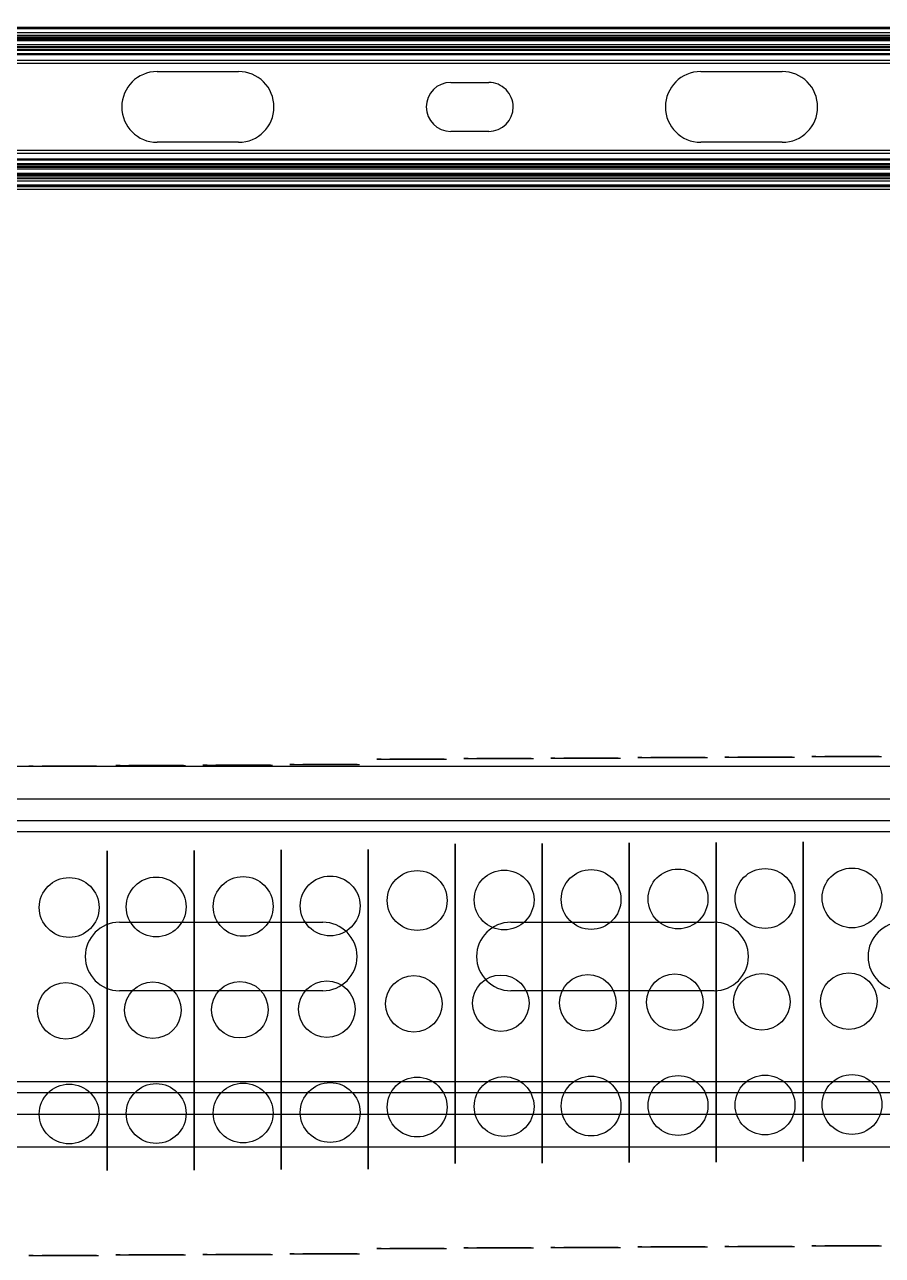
# Model space of a CAD drawing. Header units: inches. Extents: x 17 to 3130, y 15 to 659.
# Drawn here: x 1706.3 to 1785.2, y 525.3 to 638.5 of the extents above; entities that cross this region are included whole.
import ezdxf

# ---------------------------------------------------------------- set-up
doc = ezdxf.new("R2010")
doc.units = ezdxf.units.IN
doc.header["$MEASUREMENT"] = 0
doc.layers.add('MAIN-1', color=7, linetype='Continuous')
doc.layers.add('MAIN-2', color=7, linetype='Continuous')

msp = doc.modelspace()

# ---------------------------------------------------------------- linework, layer by layer
msp.add_line((1642.46998, 638.22272), (2272.46993, 638.48007))
at = {"color": 85, "true_color": 0x58ba48, "extrusion": (2.22045e-16, 1, -6.12303e-17)}
for p, q in [((1738.71572, 570.92477, 32.50968), (1745.11572, 570.92477, 32.50968)), ((1738.71572, 570.92477, 23.22985), (1745.11572, 570.92477, 23.22985)), ((1738.71572, 570.92477, 14.40968), (1745.11572, 570.92477, 14.40968)), ((1738.71572, 570.92477, 14.40968), (1738.71572, 570.92477, 32.50968)), ((1739.09572, 570.92477, 17.47798), (1738.71572, 570.92477, 17.30079)), ((1738.71572, 570.92477, 23.21466), (1739.91572, 570.92477, 23.10968)), ((1739.09572, 570.92477, 17.47798), (1745.05239, 570.92477, 17.47798)), ((1739.91572, 570.92477, 17.47798), (1739.91572, 570.92477, 23.10968)), ((1742.71572, 570.92477, 23.10968), (1739.91572, 570.92477, 23.10968)), ((1743.6985, 570.92477, 23.07572), (1743.50635, 570.92477, 23.07839)), ((1743.89253, 570.92477, 23.0747), (1743.6985, 570.92477, 23.07572)), ((1744.08707, 570.92477, 23.07533), (1743.89253, 570.92477, 23.0747)), ((1744.91572, 570.92477, 17.47798), (1744.91572, 570.92477, 23.10968)), ((1744.91572, 570.92477, 23.10968), (1745.11572, 570.92477, 23.21466)), ((1745.05239, 570.92477, 17.47798), (1745.11572, 570.92477, 17.30079)), ((1745.11572, 570.92477, 14.40968), (1745.11572, 570.92477, 32.50968)), ((1746.71572, 570.97161, 33.44935), (1753.11572, 570.97161, 33.44935)), ((1746.71572, 570.97161, 24.16952), (1753.11572, 570.97161, 24.16952)), ((1746.71572, 570.97161, 15.34935), (1753.11572, 570.97161, 15.34935)), ((1746.71572, 570.97161, 15.34935), (1746.71572, 570.97161, 33.44935)), ((1747.09572, 570.97161, 18.41766), (1746.71572, 570.97161, 18.24046)), ((1746.71572, 570.97161, 24.15434), (1747.91572, 570.97161, 24.04935)), ((1747.09572, 570.97161, 18.41766), (1753.05239, 570.97161, 18.41766)), ((1747.91572, 570.97161, 18.41766), (1747.91572, 570.97161, 24.04935)), ((1750.71572, 570.97161, 24.04935), (1747.91572, 570.97161, 24.04935)), ((1751.6985, 570.97161, 24.01539), (1751.50635, 570.97161, 24.01806)), ((1751.89253, 570.97161, 24.01437), (1751.6985, 570.97161, 24.01539)), ((1752.08707, 570.97161, 24.015), (1751.89253, 570.97161, 24.01437)), ((1752.91572, 570.97161, 18.41766), (1752.91572, 570.97161, 24.04935)), ((1752.91572, 570.97161, 24.04935), (1753.11572, 570.97161, 24.15434)), ((1753.05239, 570.97161, 18.41766), (1753.11572, 570.97161, 18.24046)), ((1753.11572, 570.97161, 15.34935), (1753.11572, 570.97161, 33.44935)), ((1754.71572, 571.01846, 34.38903), (1761.11572, 571.01846, 34.38903)), ((1754.71572, 571.01846, 25.10919), (1761.11572, 571.01846, 25.10919)), ((1754.71572, 571.01846, 16.28903), (1761.11572, 571.01846, 16.28903)), ((1754.71572, 571.01846, 16.28903), (1754.71572, 571.01846, 34.38903)), ((1755.09572, 571.01846, 19.35733), (1754.71572, 571.01846, 19.18013)), ((1754.71572, 571.01846, 25.09401), (1755.91572, 571.01846, 24.98903)), ((1755.09572, 571.01846, 19.35733), (1761.05239, 571.01846, 19.35733)), ((1755.91572, 571.01846, 19.35733), (1755.91572, 571.01846, 24.98903)), ((1758.71572, 571.01846, 24.98903), (1755.91572, 571.01846, 24.98903)), ((1759.6985, 571.01846, 24.95507), (1759.50635, 571.01846, 24.95774)), ((1759.89253, 571.01846, 24.95404), (1759.6985, 571.01846, 24.95507)), ((1760.08707, 571.01846, 24.95467), (1759.89253, 571.01846, 24.95404)), ((1760.91572, 571.01846, 19.35733), (1760.91572, 571.01846, 24.98903)), ((1760.91572, 571.01846, 24.98903), (1761.11572, 571.01846, 25.09401)), ((1761.05239, 571.01846, 19.35733), (1761.11572, 571.01846, 19.18013)), ((1761.11572, 571.01846, 16.28903), (1761.11572, 571.01846, 34.38903)), ((1762.71572, 571.0653, 35.3287), (1769.11572, 571.0653, 35.3287)), ((1762.71572, 571.0653, 26.04887), (1769.11572, 571.0653, 26.04887)), ((1762.71572, 571.0653, 17.2287), (1769.11572, 571.0653, 17.2287)), ((1762.71572, 571.0653, 17.2287), (1762.71572, 571.0653, 35.3287)), ((1763.09572, 571.0653, 20.297), (1762.71572, 571.0653, 20.11981)), ((1762.71572, 571.0653, 26.03369), (1763.91572, 571.0653, 25.9287)), ((1763.09572, 571.0653, 20.297), (1769.05239, 571.0653, 20.297)), ((1763.91572, 571.0653, 20.297), (1763.91572, 571.0653, 25.9287)), ((1766.71572, 571.0653, 25.9287), (1763.91572, 571.0653, 25.9287)), ((1767.6985, 571.0653, 25.89474), (1767.50635, 571.0653, 25.89741)), ((1767.89253, 571.0653, 25.89372), (1767.6985, 571.0653, 25.89474)), ((1768.08707, 571.0653, 25.89435), (1767.89253, 571.0653, 25.89372)), ((1768.91572, 571.0653, 20.297), (1768.91572, 571.0653, 25.9287)), ((1768.91572, 571.0653, 25.9287), (1769.11572, 571.0653, 26.03369)), ((1769.05239, 571.0653, 20.297), (1769.11572, 571.0653, 20.11981)), ((1769.11572, 571.0653, 17.2287), (1769.11572, 571.0653, 35.3287)), ((1770.71572, 571.11215, 36.26837), (1777.11572, 571.11215, 36.26837)), ((1770.71572, 571.11215, 26.98854), (1777.11572, 571.11215, 26.98854)), ((1770.71572, 571.11215, 18.16837), (1777.11572, 571.11215, 18.16837)), ((1770.71572, 571.11215, 18.16837), (1770.71572, 571.11215, 36.26837)), ((1771.09572, 571.11215, 21.23668), (1770.71572, 571.11215, 21.05948)), ((1770.71572, 571.11215, 26.97336), (1771.91572, 571.11215, 26.86837)), ((1771.09572, 571.11215, 21.23668), (1777.05239, 571.11215, 21.23668)), ((1771.91572, 571.11215, 21.23668), (1771.91572, 571.11215, 26.86837)), ((1774.71572, 571.11215, 26.86837), (1771.91572, 571.11215, 26.86837)), ((1775.6985, 571.11215, 26.83441), (1775.50635, 571.11215, 26.83708)), ((1775.89253, 571.11215, 26.83339), (1775.6985, 571.11215, 26.83441)), ((1776.08707, 571.11215, 26.83402), (1775.89253, 571.11215, 26.83339)), ((1776.91572, 571.11215, 21.23668), (1776.91572, 571.11215, 26.86837)), ((1776.91572, 571.11215, 26.86837), (1777.11572, 571.11215, 26.97336)), ((1777.05239, 571.11215, 21.23668), (1777.11572, 571.11215, 21.05948)), ((1777.11572, 571.11215, 18.16837), (1777.11572, 571.11215, 36.26837))]:
    msp.add_line(p, q, dxfattribs=at)
at = {"color": 150, "extrusion": (2.22045e-16, 1, -6.12303e-17)}
for p, q in [((1778.71572, 571.159, 37.20805), (1785.11572, 571.159, 37.20805)), ((1778.71572, 571.159, 27.92821), (1785.11572, 571.159, 27.92821)), ((1778.71572, 571.159, 19.10805), (1785.11572, 571.159, 19.10805)), ((1778.71572, 571.159, 19.10805), (1778.71572, 571.159, 37.20805)), ((1779.09572, 571.159, 22.17635), (1778.71572, 571.159, 21.99915)), ((1778.71572, 571.159, 27.91303), (1779.91572, 571.159, 27.80805)), ((1779.09572, 571.159, 22.17635), (1785.05239, 571.159, 22.17635)), ((1779.91572, 571.159, 22.17635), (1779.91572, 571.159, 27.80805)), ((1782.71572, 571.159, 27.80805), (1779.91572, 571.159, 27.80805)), ((1783.6985, 571.159, 27.77409), (1783.50635, 571.159, 27.77676)), ((1783.89253, 571.159, 27.77307), (1783.6985, 571.159, 27.77409)), ((1784.08707, 571.159, 27.7737), (1783.89253, 571.159, 27.77307)), ((1784.91572, 571.159, 22.17635), (1784.91572, 571.159, 27.80805)), ((1784.91572, 571.159, 27.80805), (1785.11572, 571.159, 27.91303)), ((1785.05239, 571.159, 22.17635), (1785.11572, 571.159, 21.99915)), ((1785.11572, 571.159, 19.10805), (1785.11572, 571.159, 37.20805))]:
    msp.add_line(p, q, dxfattribs=at)
at = {"color": 7, "linetype": 'Continuous', "lineweight": 25}
for p, q in [((1668.608, 570.27311), (1880.93963, 570.27311)), ((1668.62856, 567.27311), (1880.93106, 567.27311)), ((1668.64227, 565.27311), (1880.92534, 565.27311)), ((1668.64913, 564.27311), (1880.92248, 564.27311)), ((1715.03962, 555.92311), (1733.73962, 555.92311)), ((1751.03962, 555.92311), (1769.73962, 555.92311)), ((1733.73962, 549.62311), (1715.03962, 549.62311)), ((1769.73962, 549.62311), (1751.03962, 549.62311)), ((1668.80679, 541.27311), (1880.85676, 541.27311)), ((1668.81364, 540.27311), (1880.8539, 540.27311)), ((1668.82735, 538.27311), (1880.84818, 538.27311)), ((1668.84791, 535.27311), (1880.83961, 535.27311))]:
    msp.add_line(p, q, dxfattribs=at)
at = {"color": 32, "true_color": 0xcd6928, "extrusion": (2.22045e-16, 1, -6.12303e-17)}
for p, q in [((1706.71572, 570.28423, 28.53967), (1713.11572, 570.28423, 28.53967)), ((1706.71572, 570.28423, 19.25984), (1713.11572, 570.28423, 19.25984)), ((1706.71572, 570.28423, 10.43967), (1713.11572, 570.28423, 10.43967)), ((1706.71572, 570.28423, 10.43967), (1706.71572, 570.28423, 28.53967)), ((1707.09572, 570.28423, 13.50798), (1706.71572, 570.28423, 13.33078)), ((1706.71572, 570.28423, 19.24466), (1707.91572, 570.28423, 19.13967)), ((1707.09572, 570.28423, 13.50798), (1713.05239, 570.28423, 13.50798)), ((1707.91572, 570.28423, 13.50798), (1707.91572, 570.28423, 19.13967)), ((1710.71572, 570.28423, 19.13967), (1707.91572, 570.28423, 19.13967)), ((1711.6985, 570.28423, 19.10571), (1711.50635, 570.28423, 19.10838)), ((1711.89253, 570.28423, 19.10469), (1711.6985, 570.28423, 19.10571)), ((1712.08707, 570.28423, 19.10532), (1711.89253, 570.28423, 19.10469)), ((1712.91572, 570.28423, 13.50798), (1712.91572, 570.28423, 19.13967)), ((1712.91572, 570.28423, 19.13967), (1713.11572, 570.28423, 19.24466)), ((1713.05239, 570.28423, 13.50798), (1713.11572, 570.28423, 13.33078)), ((1713.11572, 570.28423, 10.43967), (1713.11572, 570.28423, 28.53967)), ((1714.71572, 570.33107, 29.47935), (1721.11572, 570.33107, 29.47935)), ((1714.71572, 570.33107, 20.19951), (1721.11572, 570.33107, 20.19951)), ((1714.71572, 570.33107, 11.37935), (1721.11572, 570.33107, 11.37935)), ((1714.71572, 570.33107, 11.37935), (1714.71572, 570.33107, 29.47935)), ((1715.09572, 570.33107, 14.44765), (1714.71572, 570.33107, 14.27046)), ((1714.71572, 570.33107, 20.18433), (1715.91572, 570.33107, 20.07935)), ((1715.09572, 570.33107, 14.44765), (1721.05239, 570.33107, 14.44765)), ((1715.91572, 570.33107, 14.44765), (1715.91572, 570.33107, 20.07935)), ((1718.71572, 570.33107, 20.07935), (1715.91572, 570.33107, 20.07935)), ((1719.6985, 570.33107, 20.04539), (1719.50635, 570.33107, 20.04806)), ((1719.89253, 570.33107, 20.04437), (1719.6985, 570.33107, 20.04539)), ((1720.08707, 570.33107, 20.045), (1719.89253, 570.33107, 20.04437)), ((1720.91572, 570.33107, 14.44765), (1720.91572, 570.33107, 20.07935)), ((1720.91572, 570.33107, 20.07935), (1721.11572, 570.33107, 20.18433)), ((1721.05239, 570.33107, 14.44765), (1721.11572, 570.33107, 14.27046)), ((1721.11572, 570.33107, 11.37935), (1721.11572, 570.33107, 29.47935)), ((1722.71572, 570.37792, 30.41902), (1729.11572, 570.37792, 30.41902)), ((1722.71572, 570.37792, 21.13919), (1729.11572, 570.37792, 21.13919)), ((1722.71572, 570.37792, 12.31902), (1729.11572, 570.37792, 12.31902)), ((1722.71572, 570.37792, 12.31902), (1722.71572, 570.37792, 30.41902)), ((1723.09572, 570.37792, 15.38733), (1722.71572, 570.37792, 15.21013)), ((1722.71572, 570.37792, 21.12401), (1723.91572, 570.37792, 21.01902)), ((1723.09572, 570.37792, 15.38733), (1729.05239, 570.37792, 15.38733)), ((1723.91572, 570.37792, 15.38733), (1723.91572, 570.37792, 21.01902)), ((1726.71572, 570.37792, 21.01902), (1723.91572, 570.37792, 21.01902)), ((1727.6985, 570.37792, 20.98506), (1727.50635, 570.37792, 20.98773)), ((1727.89253, 570.37792, 20.98404), (1727.6985, 570.37792, 20.98506)), ((1728.08707, 570.37792, 20.98467), (1727.89253, 570.37792, 20.98404)), ((1728.91572, 570.37792, 15.38733), (1728.91572, 570.37792, 21.01902)), ((1728.91572, 570.37792, 21.01902), (1729.11572, 570.37792, 21.12401)), ((1729.05239, 570.37792, 15.38733), (1729.11572, 570.37792, 15.21013)), ((1729.11572, 570.37792, 12.31902), (1729.11572, 570.37792, 30.41902)), ((1730.71572, 570.42477, 31.3587), (1737.11572, 570.42477, 31.3587)), ((1730.71572, 570.42477, 22.07886), (1737.11572, 570.42477, 22.07886)), ((1730.71572, 570.42477, 13.2587), (1737.11572, 570.42477, 13.2587)), ((1730.71572, 570.42477, 13.2587), (1730.71572, 570.42477, 31.3587)), ((1731.09572, 570.42477, 16.327), (1730.71572, 570.42477, 16.1498)), ((1730.71572, 570.42477, 22.06368), (1731.91572, 570.42477, 21.9587)), ((1731.09572, 570.42477, 16.327), (1737.05239, 570.42477, 16.327)), ((1731.91572, 570.42477, 16.327), (1731.91572, 570.42477, 21.9587)), ((1734.71572, 570.42477, 21.9587), (1731.91572, 570.42477, 21.9587)), ((1735.6985, 570.42477, 21.92474), (1735.50635, 570.42477, 21.9274)), ((1735.89253, 570.42477, 21.92371), (1735.6985, 570.42477, 21.92474)), ((1736.08707, 570.42477, 21.92434), (1735.89253, 570.42477, 21.92371)), ((1736.91572, 570.42477, 16.327), (1736.91572, 570.42477, 21.9587)), ((1736.91572, 570.42477, 21.9587), (1737.11572, 570.42477, 22.06368)), ((1737.05239, 570.42477, 16.327), (1737.11572, 570.42477, 16.1498)), ((1737.11572, 570.42477, 13.2587), (1737.11572, 570.42477, 31.3587))]:
    msp.add_line(p, q, dxfattribs=at)
at = {"color": 32, "true_color": 0xcd6928, "extrusion": (2.22045e-16, -1, 6.12303e-17)}
for p, q in [((1706.71572, 525.28423, 28.53967), (1713.11572, 525.28423, 28.53967)), ((1706.71572, 525.28423, 19.25984), (1713.11572, 525.28423, 19.25984)), ((1706.71572, 525.28423, 10.43967), (1713.11572, 525.28423, 10.43967)), ((1706.71572, 525.28423, 10.43967), (1706.71572, 525.28423, 28.53967)), ((1707.09572, 525.28423, 13.50798), (1706.71572, 525.28423, 13.33078)), ((1706.71572, 525.28423, 19.24466), (1707.91572, 525.28423, 19.13967)), ((1707.09572, 525.28423, 13.50798), (1713.05239, 525.28423, 13.50798)), ((1707.91572, 525.28423, 13.50798), (1707.91572, 525.28423, 19.13967)), ((1710.71572, 525.28423, 19.13967), (1707.91572, 525.28423, 19.13967)), ((1711.6985, 525.28423, 19.10571), (1711.50635, 525.28423, 19.10838)), ((1711.89253, 525.28423, 19.10469), (1711.6985, 525.28423, 19.10571)), ((1712.08707, 525.28423, 19.10532), (1711.89253, 525.28423, 19.10469)), ((1712.91572, 525.28423, 13.50798), (1712.91572, 525.28423, 19.13967)), ((1712.91572, 525.28423, 19.13967), (1713.11572, 525.28423, 19.24466)), ((1713.05239, 525.28423, 13.50798), (1713.11572, 525.28423, 13.33078)), ((1713.11572, 525.28423, 10.43967), (1713.11572, 525.28423, 28.53967)), ((1714.71572, 525.33107, 29.47935), (1721.11572, 525.33107, 29.47935)), ((1714.71572, 525.33107, 20.19951), (1721.11572, 525.33107, 20.19951)), ((1714.71572, 525.33107, 11.37935), (1721.11572, 525.33107, 11.37935)), ((1714.71572, 525.33107, 11.37935), (1714.71572, 525.33107, 29.47935)), ((1715.09572, 525.33107, 14.44765), (1714.71572, 525.33107, 14.27046)), ((1714.71572, 525.33107, 20.18433), (1715.91572, 525.33107, 20.07935)), ((1715.09572, 525.33107, 14.44765), (1721.05239, 525.33107, 14.44765)), ((1715.91572, 525.33107, 14.44765), (1715.91572, 525.33107, 20.07935)), ((1718.71572, 525.33107, 20.07935), (1715.91572, 525.33107, 20.07935)), ((1719.6985, 525.33107, 20.04539), (1719.50635, 525.33107, 20.04806)), ((1719.89253, 525.33107, 20.04437), (1719.6985, 525.33107, 20.04539)), ((1720.08707, 525.33107, 20.045), (1719.89253, 525.33107, 20.04437)), ((1720.91572, 525.33107, 14.44765), (1720.91572, 525.33107, 20.07935)), ((1720.91572, 525.33107, 20.07935), (1721.11572, 525.33107, 20.18433)), ((1721.05239, 525.33107, 14.44765), (1721.11572, 525.33107, 14.27046)), ((1721.11572, 525.33107, 11.37935), (1721.11572, 525.33107, 29.47935)), ((1722.71572, 525.37792, 30.41902), (1729.11572, 525.37792, 30.41902)), ((1722.71572, 525.37792, 21.13919), (1729.11572, 525.37792, 21.13919)), ((1722.71572, 525.37792, 12.31902), (1729.11572, 525.37792, 12.31902)), ((1722.71572, 525.37792, 12.31902), (1722.71572, 525.37792, 30.41902)), ((1723.09572, 525.37792, 15.38733), (1722.71572, 525.37792, 15.21013)), ((1722.71572, 525.37792, 21.12401), (1723.91572, 525.37792, 21.01902)), ((1723.09572, 525.37792, 15.38733), (1729.05239, 525.37792, 15.38733)), ((1723.91572, 525.37792, 15.38733), (1723.91572, 525.37792, 21.01902)), ((1726.71572, 525.37792, 21.01902), (1723.91572, 525.37792, 21.01902)), ((1727.6985, 525.37792, 20.98506), (1727.50635, 525.37792, 20.98773)), ((1727.89253, 525.37792, 20.98404), (1727.6985, 525.37792, 20.98506)), ((1728.08707, 525.37792, 20.98467), (1727.89253, 525.37792, 20.98404)), ((1728.91572, 525.37792, 15.38733), (1728.91572, 525.37792, 21.01902)), ((1728.91572, 525.37792, 21.01902), (1729.11572, 525.37792, 21.12401)), ((1729.05239, 525.37792, 15.38733), (1729.11572, 525.37792, 15.21013)), ((1729.11572, 525.37792, 12.31902), (1729.11572, 525.37792, 30.41902)), ((1730.71572, 525.42477, 31.3587), (1737.11572, 525.42477, 31.3587)), ((1730.71572, 525.42477, 22.07886), (1737.11572, 525.42477, 22.07886)), ((1730.71572, 525.42477, 13.2587), (1737.11572, 525.42477, 13.2587)), ((1730.71572, 525.42477, 13.2587), (1730.71572, 525.42477, 31.3587)), ((1731.09572, 525.42477, 16.327), (1730.71572, 525.42477, 16.1498)), ((1730.71572, 525.42477, 22.06368), (1731.91572, 525.42477, 21.9587)), ((1731.09572, 525.42477, 16.327), (1737.05239, 525.42477, 16.327)), ((1731.91572, 525.42477, 16.327), (1731.91572, 525.42477, 21.9587)), ((1734.71572, 525.42477, 21.9587), (1731.91572, 525.42477, 21.9587)), ((1735.6985, 525.42477, 21.92474), (1735.50635, 525.42477, 21.9274)), ((1735.89253, 525.42477, 21.92371), (1735.6985, 525.42477, 21.92474)), ((1736.08707, 525.42477, 21.92434), (1735.89253, 525.42477, 21.92371)), ((1736.91572, 525.42477, 16.327), (1736.91572, 525.42477, 21.9587)), ((1736.91572, 525.42477, 21.9587), (1737.11572, 525.42477, 22.06368)), ((1737.05239, 525.42477, 16.327), (1737.11572, 525.42477, 16.1498)), ((1737.11572, 525.42477, 13.2587), (1737.11572, 525.42477, 31.3587))]:
    msp.add_line(p, q, dxfattribs=at)
at = {"color": 85, "true_color": 0x58ba48, "extrusion": (2.22045e-16, -1, 6.12303e-17)}
for p, q in [((1738.71572, 525.92477, 32.50968), (1745.11572, 525.92477, 32.50968)), ((1738.71572, 525.92477, 23.22985), (1745.11572, 525.92477, 23.22985)), ((1738.71572, 525.92477, 14.40968), (1745.11572, 525.92477, 14.40968)), ((1738.71572, 525.92477, 14.40968), (1738.71572, 525.92477, 32.50968)), ((1739.09572, 525.92477, 17.47798), (1738.71572, 525.92477, 17.30079)), ((1738.71572, 525.92477, 23.21466), (1739.91572, 525.92477, 23.10968)), ((1739.09572, 525.92477, 17.47798), (1745.05239, 525.92477, 17.47798)), ((1739.91572, 525.92477, 17.47798), (1739.91572, 525.92477, 23.10968)), ((1742.71572, 525.92477, 23.10968), (1739.91572, 525.92477, 23.10968)), ((1743.6985, 525.92477, 23.07572), (1743.50635, 525.92477, 23.07839)), ((1743.89253, 525.92477, 23.0747), (1743.6985, 525.92477, 23.07572)), ((1744.08707, 525.92477, 23.07533), (1743.89253, 525.92477, 23.0747)), ((1744.91572, 525.92477, 17.47798), (1744.91572, 525.92477, 23.10968)), ((1744.91572, 525.92477, 23.10968), (1745.11572, 525.92477, 23.21466)), ((1745.05239, 525.92477, 17.47798), (1745.11572, 525.92477, 17.30079)), ((1745.11572, 525.92477, 14.40968), (1745.11572, 525.92477, 32.50968)), ((1746.71572, 525.97161, 33.44935), (1753.11572, 525.97161, 33.44935)), ((1746.71572, 525.97161, 24.16952), (1753.11572, 525.97161, 24.16952)), ((1746.71572, 525.97161, 15.34935), (1753.11572, 525.97161, 15.34935)), ((1746.71572, 525.97161, 15.34935), (1746.71572, 525.97161, 33.44935)), ((1747.09572, 525.97161, 18.41766), (1746.71572, 525.97161, 18.24046)), ((1746.71572, 525.97161, 24.15434), (1747.91572, 525.97161, 24.04935)), ((1747.09572, 525.97161, 18.41766), (1753.05239, 525.97161, 18.41766)), ((1747.91572, 525.97161, 18.41766), (1747.91572, 525.97161, 24.04935)), ((1750.71572, 525.97161, 24.04935), (1747.91572, 525.97161, 24.04935)), ((1751.6985, 525.97161, 24.01539), (1751.50635, 525.97161, 24.01806)), ((1751.89253, 525.97161, 24.01437), (1751.6985, 525.97161, 24.01539)), ((1752.08707, 525.97161, 24.015), (1751.89253, 525.97161, 24.01437)), ((1752.91572, 525.97161, 18.41766), (1752.91572, 525.97161, 24.04935)), ((1752.91572, 525.97161, 24.04935), (1753.11572, 525.97161, 24.15434)), ((1753.05239, 525.97161, 18.41766), (1753.11572, 525.97161, 18.24046)), ((1753.11572, 525.97161, 15.34935), (1753.11572, 525.97161, 33.44935)), ((1754.71572, 526.01846, 34.38903), (1761.11572, 526.01846, 34.38903)), ((1754.71572, 526.01846, 25.10919), (1761.11572, 526.01846, 25.10919)), ((1754.71572, 526.01846, 16.28903), (1761.11572, 526.01846, 16.28903)), ((1754.71572, 526.01846, 16.28903), (1754.71572, 526.01846, 34.38903)), ((1755.09572, 526.01846, 19.35733), (1754.71572, 526.01846, 19.18013)), ((1754.71572, 526.01846, 25.09401), (1755.91572, 526.01846, 24.98903)), ((1755.09572, 526.01846, 19.35733), (1761.05239, 526.01846, 19.35733)), ((1755.91572, 526.01846, 19.35733), (1755.91572, 526.01846, 24.98903)), ((1758.71572, 526.01846, 24.98903), (1755.91572, 526.01846, 24.98903)), ((1759.6985, 526.01846, 24.95507), (1759.50635, 526.01846, 24.95774)), ((1759.89253, 526.01846, 24.95404), (1759.6985, 526.01846, 24.95507)), ((1760.08707, 526.01846, 24.95467), (1759.89253, 526.01846, 24.95404)), ((1760.91572, 526.01846, 19.35733), (1760.91572, 526.01846, 24.98903)), ((1760.91572, 526.01846, 24.98903), (1761.11572, 526.01846, 25.09401)), ((1761.05239, 526.01846, 19.35733), (1761.11572, 526.01846, 19.18013)), ((1761.11572, 526.01846, 16.28903), (1761.11572, 526.01846, 34.38903)), ((1762.71572, 526.0653, 35.3287), (1769.11572, 526.0653, 35.3287)), ((1762.71572, 526.0653, 26.04887), (1769.11572, 526.0653, 26.04887)), ((1762.71572, 526.0653, 17.2287), (1769.11572, 526.0653, 17.2287)), ((1762.71572, 526.0653, 17.2287), (1762.71572, 526.0653, 35.3287)), ((1763.09572, 526.0653, 20.297), (1762.71572, 526.0653, 20.11981)), ((1762.71572, 526.0653, 26.03369), (1763.91572, 526.0653, 25.9287)), ((1763.09572, 526.0653, 20.297), (1769.05239, 526.0653, 20.297)), ((1763.91572, 526.0653, 20.297), (1763.91572, 526.0653, 25.9287)), ((1766.71572, 526.0653, 25.9287), (1763.91572, 526.0653, 25.9287)), ((1767.6985, 526.0653, 25.89474), (1767.50635, 526.0653, 25.89741)), ((1767.89253, 526.0653, 25.89372), (1767.6985, 526.0653, 25.89474)), ((1768.08707, 526.0653, 25.89435), (1767.89253, 526.0653, 25.89372)), ((1768.91572, 526.0653, 20.297), (1768.91572, 526.0653, 25.9287)), ((1768.91572, 526.0653, 25.9287), (1769.11572, 526.0653, 26.03369)), ((1769.05239, 526.0653, 20.297), (1769.11572, 526.0653, 20.11981)), ((1769.11572, 526.0653, 17.2287), (1769.11572, 526.0653, 35.3287)), ((1770.71572, 526.11215, 36.26837), (1777.11572, 526.11215, 36.26837)), ((1770.71572, 526.11215, 26.98854), (1777.11572, 526.11215, 26.98854)), ((1770.71572, 526.11215, 18.16837), (1777.11572, 526.11215, 18.16837)), ((1770.71572, 526.11215, 18.16837), (1770.71572, 526.11215, 36.26837)), ((1771.09572, 526.11215, 21.23668), (1770.71572, 526.11215, 21.05948)), ((1770.71572, 526.11215, 26.97336), (1771.91572, 526.11215, 26.86837)), ((1771.09572, 526.11215, 21.23668), (1777.05239, 526.11215, 21.23668)), ((1771.91572, 526.11215, 21.23668), (1771.91572, 526.11215, 26.86837)), ((1774.71572, 526.11215, 26.86837), (1771.91572, 526.11215, 26.86837)), ((1775.6985, 526.11215, 26.83441), (1775.50635, 526.11215, 26.83708)), ((1775.89253, 526.11215, 26.83339), (1775.6985, 526.11215, 26.83441)), ((1776.08707, 526.11215, 26.83402), (1775.89253, 526.11215, 26.83339)), ((1776.91572, 526.11215, 21.23668), (1776.91572, 526.11215, 26.86837)), ((1776.91572, 526.11215, 26.86837), (1777.11572, 526.11215, 26.97336)), ((1777.05239, 526.11215, 21.23668), (1777.11572, 526.11215, 21.05948)), ((1777.11572, 526.11215, 18.16837), (1777.11572, 526.11215, 36.26837))]:
    msp.add_line(p, q, dxfattribs=at)
at = {"color": 150, "extrusion": (2.22045e-16, -1, 6.12303e-17)}
for p, q in [((1778.71572, 526.159, 37.20805), (1785.11572, 526.159, 37.20805)), ((1778.71572, 526.159, 27.92821), (1785.11572, 526.159, 27.92821)), ((1778.71572, 526.159, 19.10805), (1785.11572, 526.159, 19.10805)), ((1778.71572, 526.159, 19.10805), (1778.71572, 526.159, 37.20805)), ((1779.09572, 526.159, 22.17635), (1778.71572, 526.159, 21.99915)), ((1778.71572, 526.159, 27.91303), (1779.91572, 526.159, 27.80805)), ((1779.09572, 526.159, 22.17635), (1785.05239, 526.159, 22.17635)), ((1779.91572, 526.159, 22.17635), (1779.91572, 526.159, 27.80805)), ((1782.71572, 526.159, 27.80805), (1779.91572, 526.159, 27.80805)), ((1783.6985, 526.159, 27.77409), (1783.50635, 526.159, 27.77676)), ((1783.89253, 526.159, 27.77307), (1783.6985, 526.159, 27.77409)), ((1784.08707, 526.159, 27.7737), (1783.89253, 526.159, 27.77307)), ((1784.91572, 526.159, 22.17635), (1784.91572, 526.159, 27.80805)), ((1784.91572, 526.159, 27.80805), (1785.11572, 526.159, 27.91303)), ((1785.05239, 526.159, 22.17635), (1785.11572, 526.159, 21.99915)), ((1785.11572, 526.159, 19.10805), (1785.11572, 526.159, 37.20805))]:
    msp.add_line(p, q, dxfattribs=at)
at = {"color": 85, "true_color": 0x58ba48, "extrusion": (2.22045e-16, 1, -6.12303e-17)}
for points, elevation in [([(-1743.50635, 23.07839), (-1743.41172, 23.08033), (-1743.31804, 23.08268), (-1743.22597, 23.08542), (-1743.13545, 23.08855), (-1743.04655, 23.09207), (-1742.96004, 23.09595), (-1742.8762, 23.10017), (-1742.79476, 23.10475), (-1742.71572, 23.10968)], 570.92477), ([(-1744.91572, 23.09813), (-1744.8302, 23.09405), (-1744.74285, 23.09035), (-1744.65367, 23.08703), (-1744.56241, 23.08409), (-1744.46931, 23.08152), (-1744.37515, 23.07936), (-1744.27997, 23.07761), (-1744.08707, 23.07533)], 570.92477), ([(-1751.50635, 24.01806), (-1751.41172, 24.02001), (-1751.31804, 24.02235), (-1751.22597, 24.02509), (-1751.13545, 24.02823), (-1751.04655, 24.03175), (-1750.96004, 24.03563), (-1750.8762, 24.03985), (-1750.79476, 24.04442), (-1750.71572, 24.04935)], 570.97161), ([(-1752.91572, 24.0378), (-1752.8302, 24.03372), (-1752.74285, 24.03002), (-1752.65367, 24.0267), (-1752.56241, 24.02376), (-1752.46931, 24.0212), (-1752.37515, 24.01904), (-1752.27997, 24.01728), (-1752.08707, 24.015)], 570.97161), ([(-1759.50635, 24.95774), (-1759.41172, 24.95968), (-1759.31804, 24.96203), (-1759.22597, 24.96477), (-1759.13545, 24.9679), (-1759.04655, 24.97142), (-1758.96004, 24.9753), (-1758.8762, 24.97952), (-1758.79476, 24.9841), (-1758.71572, 24.98903)], 571.01846), ([(-1760.91572, 24.97747), (-1760.8302, 24.97339), (-1760.74285, 24.96969), (-1760.65367, 24.96638), (-1760.56241, 24.96343), (-1760.46931, 24.96087), (-1760.37515, 24.95871), (-1760.27997, 24.95696), (-1760.08707, 24.95467)], 571.01846), ([(-1767.50635, 25.89741), (-1767.41172, 25.89935), (-1767.31804, 25.9017), (-1767.22597, 25.90444), (-1767.13545, 25.90757), (-1767.04655, 25.9111), (-1766.96004, 25.91497), (-1766.8762, 25.91919), (-1766.79476, 25.92377), (-1766.71572, 25.9287)], 571.0653), ([(-1768.91572, 25.91715), (-1768.8302, 25.91307), (-1768.74285, 25.90937), (-1768.65367, 25.90605), (-1768.56241, 25.90311), (-1768.46931, 25.90054), (-1768.37515, 25.89838), (-1768.27997, 25.89663), (-1768.08707, 25.89435)], 571.0653), ([(-1775.50635, 26.83708), (-1775.41172, 26.83903), (-1775.31804, 26.84138), (-1775.22597, 26.84411), (-1775.13545, 26.84725), (-1775.04655, 26.85077), (-1774.96004, 26.85465), (-1774.8762, 26.85887), (-1774.79476, 26.86344), (-1774.71572, 26.86837)], 571.11215), ([(-1776.91572, 26.85682), (-1776.8302, 26.85274), (-1776.74285, 26.84904), (-1776.65367, 26.84572), (-1776.56241, 26.84278), (-1776.46931, 26.84022), (-1776.37515, 26.83806), (-1776.27997, 26.83631), (-1776.08707, 26.83402)], 571.11215)]:
    msp.add_lwpolyline(points, dxfattribs=dict(at, elevation=elevation))
at = {"color": 150, "extrusion": (2.22045e-16, 1, -6.12303e-17), "elevation": 571.159}
for points in [[(-1783.50635, 27.77676), (-1783.41172, 27.7787), (-1783.31804, 27.78105), (-1783.22597, 27.78379), (-1783.13545, 27.78692), (-1783.04655, 27.79044), (-1782.96004, 27.79432), (-1782.8762, 27.79854), (-1782.79476, 27.80312), (-1782.71572, 27.80805)], [(-1784.91572, 27.79649), (-1784.8302, 27.79241), (-1784.74285, 27.78872), (-1784.65367, 27.7854), (-1784.56241, 27.78245), (-1784.46931, 27.77989), (-1784.37515, 27.77773), (-1784.27997, 27.77598), (-1784.08707, 27.7737)]]:
    msp.add_lwpolyline(points, dxfattribs=at)
at = {"color": 32, "true_color": 0xcd6928, "extrusion": (2.22045e-16, 1, -6.12303e-17)}
for points, elevation in [([(-1711.50635, 19.10838), (-1711.41172, 19.11033), (-1711.31804, 19.11268), (-1711.22597, 19.11541), (-1711.13545, 19.11855), (-1711.04655, 19.12207), (-1710.96004, 19.12595), (-1710.8762, 19.13017), (-1710.79476, 19.13474), (-1710.71572, 19.13967)], 570.28423), ([(-1712.91572, 19.12812), (-1712.8302, 19.12404), (-1712.74285, 19.12034), (-1712.65367, 19.11702), (-1712.56241, 19.11408), (-1712.46931, 19.11152), (-1712.37515, 19.10936), (-1712.27997, 19.10761), (-1712.08707, 19.10532)], 570.28423), ([(-1719.50635, 20.04806), (-1719.41172, 20.05), (-1719.31804, 20.05235), (-1719.22597, 20.05509), (-1719.13545, 20.05822), (-1719.04655, 20.06174), (-1718.96004, 20.06562), (-1718.8762, 20.06984), (-1718.79476, 20.07442), (-1718.71572, 20.07935)], 570.33107), ([(-1720.91572, 20.06779), (-1720.8302, 20.06372), (-1720.74285, 20.06002), (-1720.65367, 20.0567), (-1720.56241, 20.05375), (-1720.46931, 20.05119), (-1720.37515, 20.04903), (-1720.27997, 20.04728), (-1720.08707, 20.045)], 570.33107), ([(-1727.50635, 20.98773), (-1727.41172, 20.98967), (-1727.31804, 20.99202), (-1727.22597, 20.99476), (-1727.13545, 20.99789), (-1727.04655, 21.00142), (-1726.96004, 21.0053), (-1726.8762, 21.00952), (-1726.79476, 21.01409), (-1726.71572, 21.01902)], 570.37792), ([(-1728.91572, 21.00747), (-1728.8302, 21.00339), (-1728.74285, 20.99969), (-1728.65367, 20.99637), (-1728.56241, 20.99343), (-1728.46931, 20.99087), (-1728.37515, 20.98871), (-1728.27997, 20.98695), (-1728.08707, 20.98467)], 570.37792), ([(-1735.50635, 21.9274), (-1735.41172, 21.92935), (-1735.31804, 21.9317), (-1735.22597, 21.93444), (-1735.13545, 21.93757), (-1735.04655, 21.94109), (-1734.96004, 21.94497), (-1734.8762, 21.94919), (-1734.79476, 21.95377), (-1734.71572, 21.9587)], 570.42477), ([(-1736.91572, 21.94714), (-1736.8302, 21.94306), (-1736.74285, 21.93936), (-1736.65367, 21.93605), (-1736.56241, 21.9331), (-1736.46931, 21.93054), (-1736.37515, 21.92838), (-1736.27997, 21.92663), (-1736.08707, 21.92434)], 570.42477)]:
    msp.add_lwpolyline(points, dxfattribs=dict(at, elevation=elevation))
at = {"color": 32, "true_color": 0xcd6928, "extrusion": (1, 0, 2.22045e-16)}
for points, elevation in [([(561.77477, 13.2587), (553.07477, 13.2587), (553.07477, 21.92415), (542.77477, 21.92415), (542.77477, 13.2587), (534.07477, 13.2587), (534.07477, 21.92415), (533.22477, 21.92415), (533.22477, 24.5587), (534.07477, 24.5587), (534.07477, 36.2587), (542.77477, 36.2587), (542.77477, 24.5587), (553.07477, 24.5587), (553.07477, 36.2587), (561.77477, 36.2587), (561.77477, 24.5587), (562.62477, 24.5587), (562.62477, 21.92415), (561.77477, 21.92415)], 1737.91572), ([(561.63423, 10.43967), (552.93423, 10.43967), (552.93423, 19.10513), (542.63423, 19.10513), (542.63423, 10.43967), (533.93423, 10.43967), (533.93423, 19.10513), (533.08423, 19.10513), (533.08423, 21.73967), (533.93423, 21.73967), (533.93423, 33.43967), (542.63423, 33.43967), (542.63423, 21.73967), (552.93423, 21.73967), (552.93423, 33.43967), (561.63423, 33.43967), (561.63423, 21.73967), (562.48423, 21.73967), (562.48423, 19.10513), (561.63423, 19.10513)], 1713.91572), ([(561.68107, 11.37935), (552.98107, 11.37935), (552.98107, 20.0448), (542.68107, 20.0448), (542.68107, 11.37935), (533.98107, 11.37935), (533.98107, 20.0448), (533.13107, 20.0448), (533.13107, 22.67935), (533.98107, 22.67935), (533.98107, 34.37935), (542.68107, 34.37935), (542.68107, 22.67935), (552.98107, 22.67935), (552.98107, 34.37935), (561.68107, 34.37935), (561.68107, 22.67935), (562.53107, 22.67935), (562.53107, 20.0448), (561.68107, 20.0448)], 1721.91572), ([(561.72792, 12.31902), (553.02792, 12.31902), (553.02792, 20.98448), (542.72792, 20.98448), (542.72792, 12.31902), (534.02792, 12.31902), (534.02792, 20.98448), (533.17792, 20.98448), (533.17792, 23.61902), (534.02792, 23.61902), (534.02792, 35.31902), (542.72792, 35.31902), (542.72792, 23.61902), (553.02792, 23.61902), (553.02792, 35.31902), (561.72792, 35.31902), (561.72792, 23.61902), (562.57792, 23.61902), (562.57792, 20.98448), (561.72792, 20.98448)], 1729.91572)]:
    msp.add_lwpolyline(points, close=True, dxfattribs=dict(at, elevation=elevation))
at = {"color": 85, "true_color": 0x58ba48, "extrusion": (1, 0, 2.22045e-16)}
for points, elevation in [([(562.27477, 14.40968), (553.57477, 14.40968), (553.57477, 23.07513), (543.27477, 23.07513), (543.27477, 14.40968), (534.57477, 14.40968), (534.57477, 23.07513), (533.72477, 23.07513), (533.72477, 25.70968), (534.57477, 25.70968), (534.57477, 37.40968), (543.27477, 37.40968), (543.27477, 25.70968), (553.57477, 25.70968), (553.57477, 37.40968), (562.27477, 37.40968), (562.27477, 25.70968), (563.12477, 25.70968), (563.12477, 23.07513), (562.27477, 23.07513)], 1745.91572), ([(562.32161, 15.34935), (553.62161, 15.34935), (553.62161, 24.01481), (543.32161, 24.01481), (543.32161, 15.34935), (534.62161, 15.34935), (534.62161, 24.01481), (533.77161, 24.01481), (533.77161, 26.64935), (534.62161, 26.64935), (534.62161, 38.34935), (543.32161, 38.34935), (543.32161, 26.64935), (553.62161, 26.64935), (553.62161, 38.34935), (562.32161, 38.34935), (562.32161, 26.64935), (563.17161, 26.64935), (563.17161, 24.01481), (562.32161, 24.01481)], 1753.91572), ([(562.36846, 16.28903), (553.66846, 16.28903), (553.66846, 24.95448), (543.36846, 24.95448), (543.36846, 16.28903), (534.66846, 16.28903), (534.66846, 24.95448), (533.81846, 24.95448), (533.81846, 27.58903), (534.66846, 27.58903), (534.66846, 39.28903), (543.36846, 39.28903), (543.36846, 27.58903), (553.66846, 27.58903), (553.66846, 39.28903), (562.36846, 39.28903), (562.36846, 27.58903), (563.21846, 27.58903), (563.21846, 24.95448), (562.36846, 24.95448)], 1761.91572), ([(562.4153, 17.2287), (553.7153, 17.2287), (553.7153, 25.89416), (543.4153, 25.89416), (543.4153, 17.2287), (534.7153, 17.2287), (534.7153, 25.89416), (533.8653, 25.89416), (533.8653, 28.5287), (534.7153, 28.5287), (534.7153, 40.2287), (543.4153, 40.2287), (543.4153, 28.5287), (553.7153, 28.5287), (553.7153, 40.2287), (562.4153, 40.2287), (562.4153, 28.5287), (563.2653, 28.5287), (563.2653, 25.89416), (562.4153, 25.89416)], 1769.91572), ([(562.46215, 18.16837), (553.76215, 18.16837), (553.76215, 26.83383), (543.46215, 26.83383), (543.46215, 18.16837), (534.76215, 18.16837), (534.76215, 26.83383), (533.91215, 26.83383), (533.91215, 29.46837), (534.76215, 29.46837), (534.76215, 41.16837), (543.46215, 41.16837), (543.46215, 29.46837), (553.76215, 29.46837), (553.76215, 41.16837), (562.46215, 41.16837), (562.46215, 29.46837), (563.31215, 29.46837), (563.31215, 26.83383), (562.46215, 26.83383)], 1777.91572)]:
    msp.add_lwpolyline(points, close=True, dxfattribs=dict(at, elevation=elevation))
at = {"color": 32, "true_color": 0xcd6928, "extrusion": (2.22045e-16, -1, 6.12303e-17)}
for points, elevation in [([(1711.50635, 19.10838), (1711.41172, 19.11033), (1711.31804, 19.11268), (1711.22597, 19.11541), (1711.13545, 19.11855), (1711.04655, 19.12207), (1710.96004, 19.12595), (1710.8762, 19.13017), (1710.79476, 19.13474), (1710.71572, 19.13967)], -525.28423), ([(1712.91572, 19.12812), (1712.8302, 19.12404), (1712.74285, 19.12034), (1712.65367, 19.11702), (1712.56241, 19.11408), (1712.46931, 19.11152), (1712.37515, 19.10936), (1712.27997, 19.10761), (1712.08707, 19.10532)], -525.28423), ([(1719.50635, 20.04806), (1719.41172, 20.05), (1719.31804, 20.05235), (1719.22597, 20.05509), (1719.13545, 20.05822), (1719.04655, 20.06174), (1718.96004, 20.06562), (1718.8762, 20.06984), (1718.79476, 20.07442), (1718.71572, 20.07935)], -525.33107), ([(1720.91572, 20.06779), (1720.8302, 20.06372), (1720.74285, 20.06002), (1720.65367, 20.0567), (1720.56241, 20.05375), (1720.46931, 20.05119), (1720.37515, 20.04903), (1720.27997, 20.04728), (1720.08707, 20.045)], -525.33107), ([(1727.50635, 20.98773), (1727.41172, 20.98967), (1727.31804, 20.99202), (1727.22597, 20.99476), (1727.13545, 20.99789), (1727.04655, 21.00142), (1726.96004, 21.0053), (1726.8762, 21.00952), (1726.79476, 21.01409), (1726.71572, 21.01902)], -525.37792), ([(1728.91572, 21.00747), (1728.8302, 21.00339), (1728.74285, 20.99969), (1728.65367, 20.99637), (1728.56241, 20.99343), (1728.46931, 20.99087), (1728.37515, 20.98871), (1728.27997, 20.98695), (1728.08707, 20.98467)], -525.37792), ([(1735.50635, 21.9274), (1735.41172, 21.92935), (1735.31804, 21.9317), (1735.22597, 21.93444), (1735.13545, 21.93757), (1735.04655, 21.94109), (1734.96004, 21.94497), (1734.8762, 21.94919), (1734.79476, 21.95377), (1734.71572, 21.9587)], -525.42477), ([(1736.91572, 21.94714), (1736.8302, 21.94306), (1736.74285, 21.93936), (1736.65367, 21.93605), (1736.56241, 21.9331), (1736.46931, 21.93054), (1736.37515, 21.92838), (1736.27997, 21.92663), (1736.08707, 21.92434)], -525.42477)]:
    msp.add_lwpolyline(points, dxfattribs=dict(at, elevation=elevation))
at = {"color": 85, "true_color": 0x58ba48, "extrusion": (2.22045e-16, -1, 6.12303e-17)}
for points, elevation in [([(1743.50635, 23.07839), (1743.41172, 23.08033), (1743.31804, 23.08268), (1743.22597, 23.08542), (1743.13545, 23.08855), (1743.04655, 23.09207), (1742.96004, 23.09595), (1742.8762, 23.10017), (1742.79476, 23.10475), (1742.71572, 23.10968)], -525.92477), ([(1744.91572, 23.09813), (1744.8302, 23.09405), (1744.74285, 23.09035), (1744.65367, 23.08703), (1744.56241, 23.08409), (1744.46931, 23.08152), (1744.37515, 23.07936), (1744.27997, 23.07761), (1744.08707, 23.07533)], -525.92477), ([(1751.50635, 24.01806), (1751.41172, 24.02001), (1751.31804, 24.02235), (1751.22597, 24.02509), (1751.13545, 24.02823), (1751.04655, 24.03175), (1750.96004, 24.03563), (1750.8762, 24.03985), (1750.79476, 24.04442), (1750.71572, 24.04935)], -525.97161), ([(1752.91572, 24.0378), (1752.8302, 24.03372), (1752.74285, 24.03002), (1752.65367, 24.0267), (1752.56241, 24.02376), (1752.46931, 24.0212), (1752.37515, 24.01904), (1752.27997, 24.01728), (1752.08707, 24.015)], -525.97161), ([(1759.50635, 24.95774), (1759.41172, 24.95968), (1759.31804, 24.96203), (1759.22597, 24.96477), (1759.13545, 24.9679), (1759.04655, 24.97142), (1758.96004, 24.9753), (1758.8762, 24.97952), (1758.79476, 24.9841), (1758.71572, 24.98903)], -526.01846), ([(1760.91572, 24.97747), (1760.8302, 24.97339), (1760.74285, 24.96969), (1760.65367, 24.96638), (1760.56241, 24.96343), (1760.46931, 24.96087), (1760.37515, 24.95871), (1760.27997, 24.95696), (1760.08707, 24.95467)], -526.01846), ([(1767.50635, 25.89741), (1767.41172, 25.89935), (1767.31804, 25.9017), (1767.22597, 25.90444), (1767.13545, 25.90757), (1767.04655, 25.9111), (1766.96004, 25.91497), (1766.8762, 25.91919), (1766.79476, 25.92377), (1766.71572, 25.9287)], -526.0653), ([(1768.91572, 25.91715), (1768.8302, 25.91307), (1768.74285, 25.90937), (1768.65367, 25.90605), (1768.56241, 25.90311), (1768.46931, 25.90054), (1768.37515, 25.89838), (1768.27997, 25.89663), (1768.08707, 25.89435)], -526.0653), ([(1775.50635, 26.83708), (1775.41172, 26.83903), (1775.31804, 26.84138), (1775.22597, 26.84411), (1775.13545, 26.84725), (1775.04655, 26.85077), (1774.96004, 26.85465), (1774.8762, 26.85887), (1774.79476, 26.86344), (1774.71572, 26.86837)], -526.11215), ([(1776.91572, 26.85682), (1776.8302, 26.85274), (1776.74285, 26.84904), (1776.65367, 26.84572), (1776.56241, 26.84278), (1776.46931, 26.84022), (1776.37515, 26.83806), (1776.27997, 26.83631), (1776.08707, 26.83402)], -526.11215)]:
    msp.add_lwpolyline(points, dxfattribs=dict(at, elevation=elevation))
at = {"color": 150, "extrusion": (2.22045e-16, -1, 6.12303e-17), "elevation": -526.159}
for points in [[(1783.50635, 27.77676), (1783.41172, 27.7787), (1783.31804, 27.78105), (1783.22597, 27.78379), (1783.13545, 27.78692), (1783.04655, 27.79044), (1782.96004, 27.79432), (1782.8762, 27.79854), (1782.79476, 27.80312), (1782.71572, 27.80805)], [(1784.91572, 27.79649), (1784.8302, 27.79241), (1784.74285, 27.78872), (1784.65367, 27.7854), (1784.56241, 27.78245), (1784.46931, 27.77989), (1784.37515, 27.77773), (1784.27997, 27.77598), (1784.08707, 27.7737)]]:
    msp.add_lwpolyline(points, dxfattribs=at)
at = {"color": 85, "true_color": 0x58ba48}
for centre, radius in [((1742.41572, 557.92477, 45.90968), 2.75), ((1750.41572, 557.97161, 46.84935), 2.75), ((1758.41572, 558.01846, 47.78903), 2.75), ((1766.41572, 558.0653, 48.7287), 2.75), ((1774.41572, 558.11215, 49.66837), 2.75), ((1742.11572, 548.42477, 38.40968), 2.6), ((1750.11572, 548.47161, 39.34935), 2.6), ((1758.11572, 548.51846, 40.28903), 2.6), ((1766.11572, 548.5653, 41.2287), 2.6), ((1774.11572, 548.61215, 42.16837), 2.6), ((1742.41572, 538.92477, 45.90968), 2.75), ((1750.41572, 538.97161, 46.84935), 2.75), ((1758.41572, 539.01846, 47.78903), 2.75), ((1766.41572, 539.0653, 48.7287), 2.75), ((1774.41572, 539.11215, 49.66837), 2.75)]:
    msp.add_circle(centre, radius, dxfattribs=at)
at = {"color": 150}
for centre, radius in [((1782.41572, 558.159, 50.60805), 2.75), ((1782.11572, 548.659, 43.10805), 2.6), ((1782.41572, 539.159, 50.60805), 2.75)]:
    msp.add_circle(centre, radius, dxfattribs=at)
at = {"color": 32, "true_color": 0xcd6928}
for centre, radius in [((1710.41572, 557.28423, 41.93967), 2.75), ((1718.41572, 557.33107, 42.87935), 2.75), ((1726.41572, 557.37792, 43.81902), 2.75), ((1734.41572, 557.42477, 44.7587), 2.75), ((1710.11572, 547.78423, 34.43967), 2.6), ((1718.11572, 547.83107, 35.37935), 2.6), ((1726.11572, 547.87792, 36.31902), 2.6), ((1734.11572, 547.92477, 37.2587), 2.6), ((1718.41572, 538.33107, 42.87935), 2.75), ((1726.41572, 538.37792, 43.81902), 2.75), ((1734.41572, 538.42477, 44.7587), 2.75), ((1710.41572, 538.28423, 41.93967), 2.75)]:
    msp.add_circle(centre, radius, dxfattribs=at)
at = {"color": 7, "linetype": 'Continuous', "lineweight": 25}
for centre, start, end in [((1715.03962, 552.77311), 90, 270), ((1733.73962, 552.77311), 270, 90), ((1751.03962, 552.77311), 90, 270), ((1769.73962, 552.77311), 270, 90), ((1787.03962, 552.77311), 90, 270)]:
    msp.add_arc(centre, 3.15, start, end, dxfattribs=at)
at = {"layer": 'MAIN-1'}
for p, q in [((2272.47184, 637.00919), (1642.46998, 637.00919)), ((1718.50126, 634.15919), (1726.00126, 634.15919)), ((1768.50126, 634.15919), (1776.00126, 634.15919)), ((1745.50126, 633.15919), (1749.00126, 633.15919)), ((1749.00126, 628.65919), (1745.50126, 628.65919)), ((1726.00126, 627.65919), (1718.50126, 627.65919)), ((1776.00126, 627.65919), (1768.50126, 627.65919)), ((1642.46998, 624.80919), (2272.48765, 624.80919)), ((2272.4896, 623.30919), (1642.46998, 623.30919))]:
    msp.add_line(p, q, dxfattribs=at)
for centre, radius, start, end in [((1718.50126, 630.90919), 3.25, 90.0000198, 180.0000187), ((1726.00126, 630.90919), 3.25, 359.9999813, 90.0000198), ((1768.50126, 630.90919), 3.25, 90.0000198, 180.0000187), ((1776.00126, 630.90919), 3.25, 359.9999813, 90.0000198), ((1745.50126, 630.90919), 2.25, 90.0000198, 180.0000187), ((1749.00126, 630.90919), 2.25, 359.9999813, 90.0000198), ((1718.50126, 630.90919), 3.25, 180.0000187, 270), ((1726.00126, 630.90919), 3.25, 270, 359.9999813), ((1745.50126, 630.90919), 2.25, 180.0000187, 270), ((1749.00126, 630.90919), 2.25, 270, 359.9999813), ((1768.50126, 630.90919), 3.25, 180.0000187, 270), ((1776.00126, 630.90919), 3.25, 270, 359.9999813)]:
    msp.add_arc(centre, radius, start, end, dxfattribs=at)
at = {"layer": 'MAIN-2'}
for p, q in [((1642.46998, 638.25919), (2272.47022, 638.25919)), ((1642.46998, 638.22272), (2272.47027, 638.22272)), ((2272.47045, 638.08242), (1642.46998, 638.08242)), ((2272.47093, 637.70919), (1642.46998, 637.70919)), ((1642.46998, 637.50919), (2272.47119, 637.50919)), ((2272.4713, 637.42272), (1642.46998, 637.42272)), ((1642.46998, 637.28242), (2272.47148, 637.28242)), ((1642.46998, 637.19286), (2272.4716, 637.19286)), ((2272.47175, 637.07553), (1642.46998, 637.07553)), ((2272.47185, 637.00165), (1642.46998, 637.00165)), ((1642.46998, 636.6481), (2272.47231, 636.6481)), ((1642.46998, 636.43597), (2272.47258, 636.43597)), ((2272.47258, 636.43597), (1642.46998, 636.43597)), ((2272.47268, 636.36275), (1642.46998, 636.36275)), ((1642.46998, 636.20919), (2272.47288, 636.20919)), ((1642.46998, 636.14286), (2272.47296, 636.14286)), ((2272.47343, 635.78081), (1642.46998, 635.78081)), ((2272.4735, 635.72643), (1642.46998, 635.72643)), ((2272.47352, 635.70919), (1642.46998, 635.70919)), ((1642.46998, 635.19567), (2272.47419, 635.19567)), ((1642.46998, 634.92313), (2272.47454, 634.92313)), ((2272.48495, 626.89526), (1642.46998, 626.89526)), ((2272.4853, 626.62272), (1642.46998, 626.62272)), ((2272.48597, 626.10919), (1642.46998, 626.10919)), ((1642.46998, 626.09196), (2272.48599, 626.09196)), ((1642.46998, 626.03757), (2272.48606, 626.03757)), ((2272.48653, 625.67553), (1642.46998, 625.67553)), ((2272.48662, 625.60919), (1642.46998, 625.60919)), ((2272.48682, 625.45564), (1642.46998, 625.45564)), ((2272.48691, 625.38242), (1642.46998, 625.38242)), ((1642.46998, 625.38242), (2272.48691, 625.38242)), ((2272.48719, 625.17028), (1642.46998, 625.17028)), ((1642.46998, 624.81673), (2272.48764, 624.81673)), ((1642.46998, 624.74286), (2272.48774, 624.74286)), ((2272.48789, 624.62553), (1642.46998, 624.62553)), ((2272.48801, 624.53597), (1642.46998, 624.53597)), ((1642.46998, 624.39567), (2272.48819, 624.39567)), ((2272.4883, 624.30919), (1642.46998, 624.30919)), ((1642.46998, 624.10919), (2272.48856, 624.10919)), ((1642.46998, 623.73597), (2272.48905, 623.73597)), ((2272.48923, 623.59567), (1642.46998, 623.59567)), ((2272.48927, 623.55919), (1642.46998, 623.55919))]:
    msp.add_line(p, q, dxfattribs=at)

doc.saveas('drawing.dxf')
